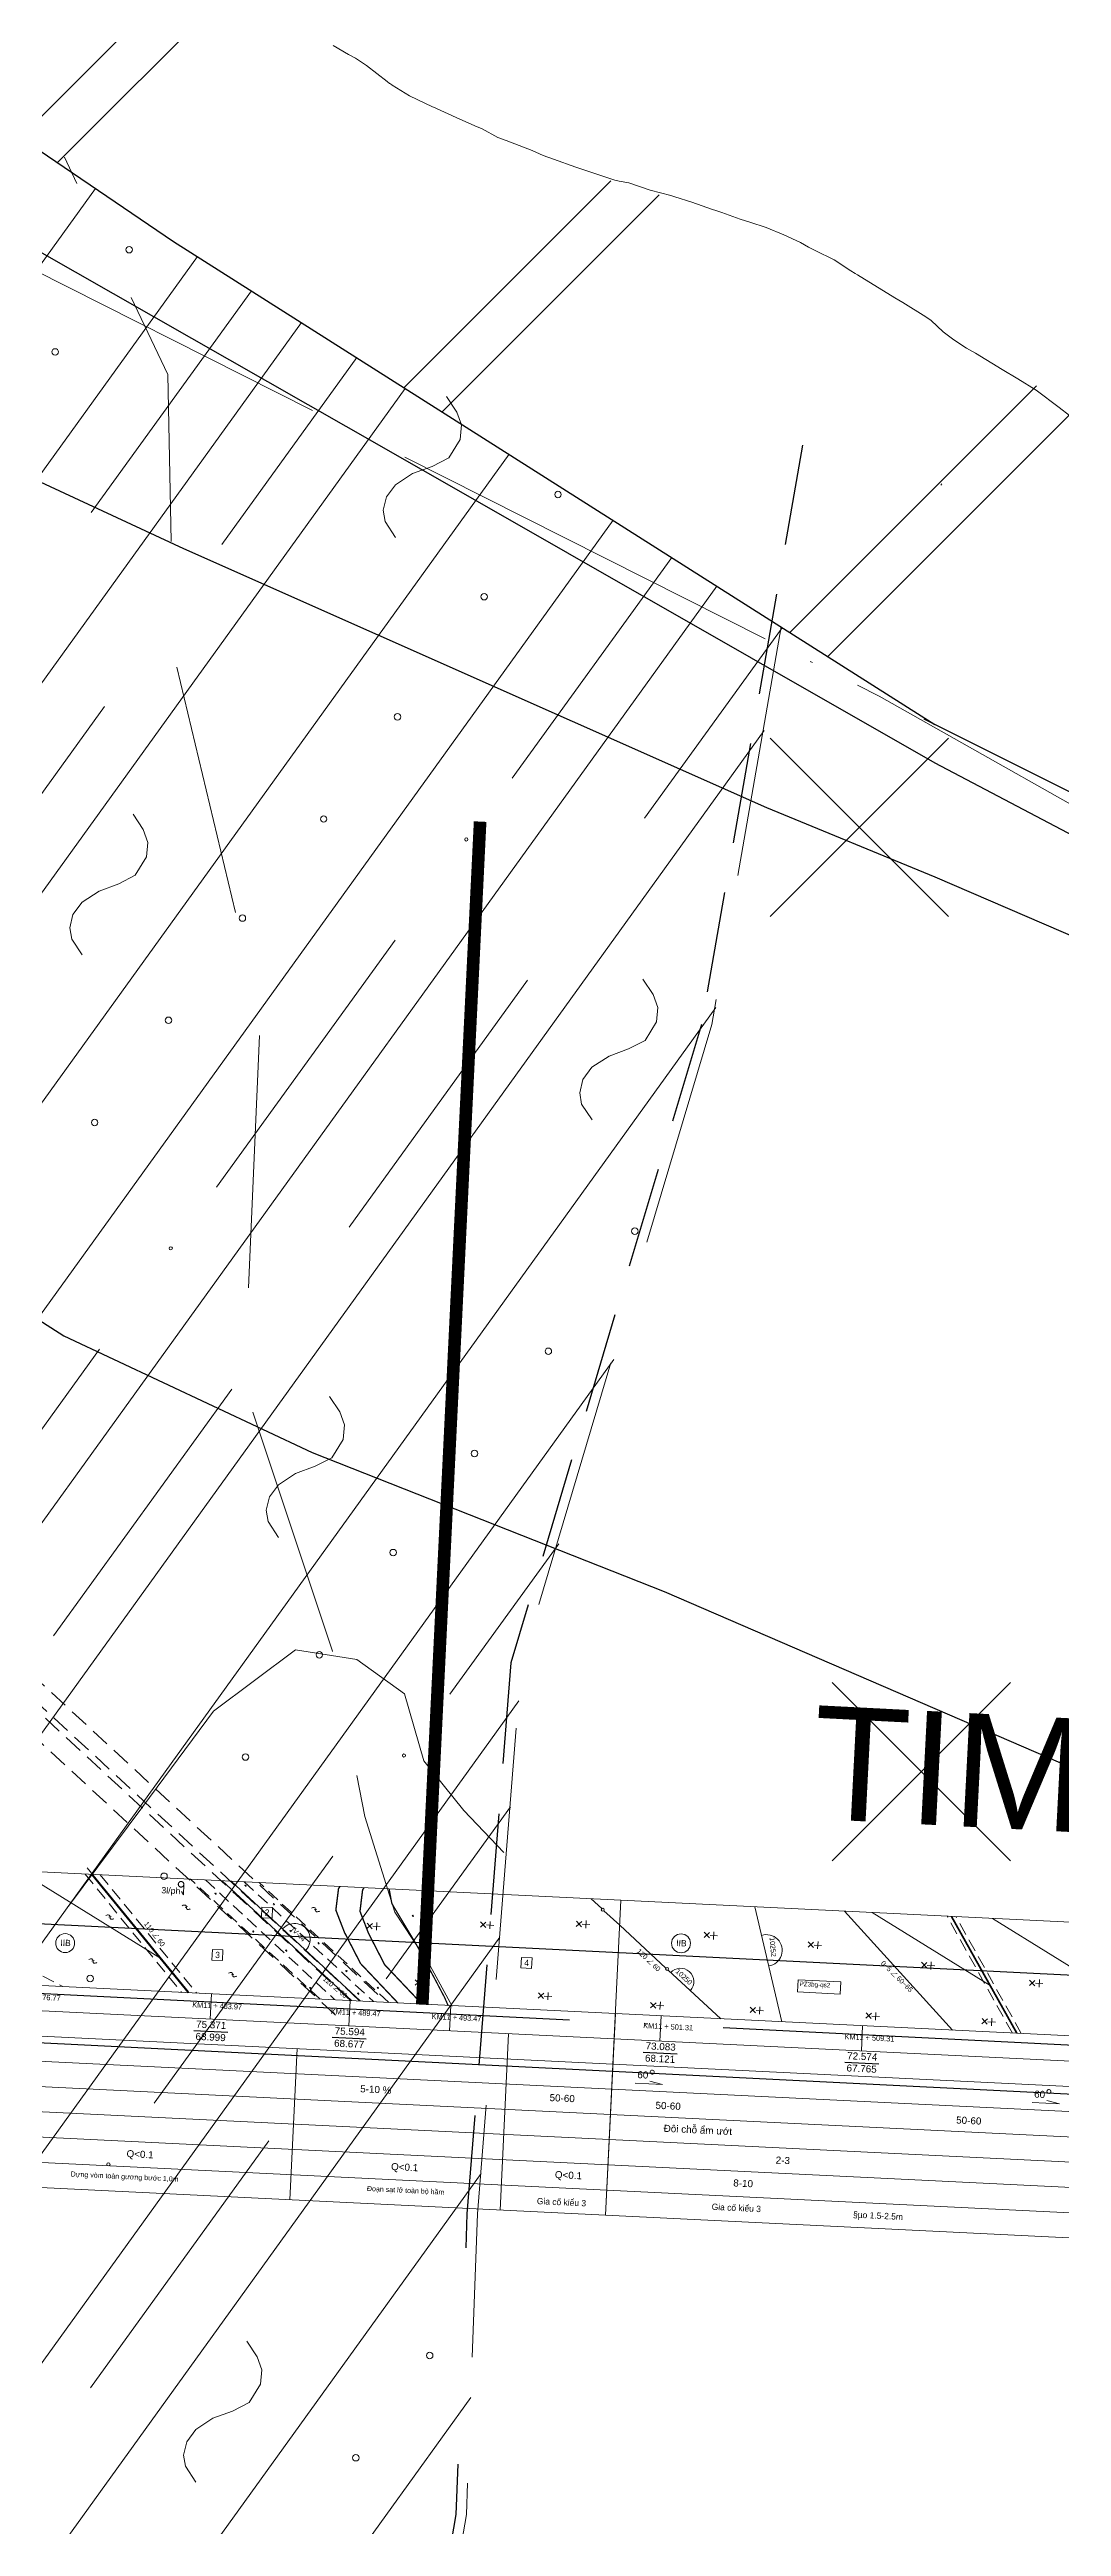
# Model space of a CAD drawing. Header units: inches. Extents: x 444671 to 463716, y 1783086 to 1794968.
# Drawn here: x 458005.4 to 458045.5, y 1789089 to 1789187.2 of the extents above; entities that cross this region are included whole.
import ezdxf
from ezdxf.enums import TextEntityAlignment as Align

# ---------------------------------------------------------------- set-up
doc = ezdxf.new("R2010")
doc.units = ezdxf.units.IN
doc.header["$MEASUREMENT"] = 0
for name, pattern in [('ACAD_ISO04W100', [30, 24, -3, 0, -3]), ('CENTER', [2, 1.25, -0.25, 0.25, -0.25]), ('DASHED', [0.75, 0.5, -0.25]), ('DASHED2', [9.525, 6.35, -3.175]), ('DASHEDX2', [1.5, 1, -0.5]), ('HIDDEN', [0.375, 0.25, -0.125]), ('NG', [1.8, 0.8, -0.1, 0, -0.1, 0.8])]:
    doc.linetypes.add(name, pattern=pattern)
for name, color, linetype, lineweight in [('ah', 7, 'Continuous', 15), ('bac6', 7, 'Continuous', 40), ('bac7', 7, 'Continuous', 20), ('bac8', 251, 'Continuous', 9), ('dg', 1, 'Continuous', 40), ('doi', 33, 'Continuous', 25), ('HOKHOAN', 250, 'DASHED2', 20), ('khenut', 251, 'Continuous', 20), ('khung', 7, 'Continuous', 15), ('KYHIEU', 7, 'Continuous', 15), ('nuocngam', 5, 'Continuous', 20), ('Phuongvi', 7, 'Continuous', 15), ('rgdc', 7, 'Continuous', 25), ('Sohieu', 7, 'Continuous', 15), ('Suco', 4, 'Continuous', 15), ('tdc', 7, 'Continuous', 15), ('Texdoi', 40, 'Continuous', 15), ('thoc', 252, 'Continuous', 13), ('Thoc2', 7, 'Continuous', 9), ('Xuatlonuoc', 4, 'Continuous', 15)]:
    doc.layers.add(name, color=color, linetype=linetype, lineweight=lineweight)
for name, color, linetype in [('Caodoguong', 7, 'Continuous'), ('CONGTRINH', 2, 'Continuous'), ('PEGC', 3, 'Continuous'), ('Tam', 1, 'CENTER')]:
    doc.layers.add(name, color=color, linetype=linetype)
doc.styles.add('.2', font='', dxfattribs={"height": 0.2})
doc.styles.add('25', font='', dxfattribs={"height": 5})
doc.styles.add('Chuin', font='', dxfattribs={"height": 0.2})
doc.styles.add('Geo', font='', dxfattribs={"height": 0.2})
doc.styles.add('s', font='symbol.ttf', dxfattribs={"height": 0.4})
doc.styles.get('.2').set_extended_font_data('.VnArial')
doc.styles.get('25').set_extended_font_data('.VnArial')
doc.styles.get('Chuin').set_extended_font_data('.VnArial')
doc.styles.get('Geo').set_extended_font_data('Geo TimesP')
doc.linetypes.add('_lA1', pattern='A,2,-0.2,["x",Standard,S=0.1,R=0,X=-0.1,Y=-0.05],-0.1', length=2.3)
doc.linetypes.add('_lA2', pattern='A,2,-0.2,["xx",Standard,S=0.1,R=0,X=-0.1,Y=-0.05],-0.18', length=2.38)
doc.linetypes.add('_lB', pattern='A,2,-0.2,["xxx",Standard,S=0.1,R=0,X=-0.1,Y=-0.05],-0.26', length=2.46)
doc.linetypes.add('_llA', pattern='A,2,-0.2,["xxxx",Standard,S=0.1,R=0,X=-0.1,Y=-0.05],-0.34', length=2.54)

# ---------------------------------------------------------------- blocks, each defined once
blk = doc.blocks.new('th')
at = {"layer": 'khenut', "linetype": 'ByBlock', "lineweight": -2, "ltscale": 0.5}
for points in [[(-45.425, 55.139), (-45.395, 55.154), (-45.366, 55.165), (-45.34, 55.169), (-45.315, 55.165), (-45.294, 55.161), (-45.282, 55.152), (-45.272, 55.134), (-45.264, 55.109), (-45.258, 55.072), (-45.255, 55.045), (-45.249, 55.029), (-45.239, 55.016), (-45.221, 55.006), (-45.205, 55.003), (-45.174, 55.006), (-45.148, 55.011), (-45.117, 55.022), (-45.1, 55.028)], [(-45.312, 55.077), (-45.215, 55.112)]]:
    blk.add_lwpolyline(points, dxfattribs=at)
blk = doc.blocks.new('ghep')
at = {"layer": 'ah', "linetype": 'DASHEDX2', "ltscale": 0.5}
for p, q in [((412728.861, 1795215.297), (412732.913, 1795210.797)), ((412729.459, 1795215.297), (412733.511, 1795210.797))]:
    blk.add_line(p, q, dxfattribs=at)
for points in [[(412718.546, 1795215.297), (412728.196, 1795210.797)], [(412765.883, 1795210.797), (412763.087, 1795215.273), (412763.093, 1795215.297)], [(412766.237, 1795210.797), (412763.425, 1795215.297)]]:
    blk.add_lwpolyline(points, dxfattribs=at)
at = {"layer": 'ah', "color": 1, "linetype": 'DASHEDX2', "ltscale": 0.5}
for points in [[(412738.41, 1795210.797), (412733.048, 1795215.297)], [(412733.639, 1795215.297), (412738.984, 1795210.812)], [(412735.177, 1795215.297), (412740.522, 1795210.812)], [(412741.132, 1795210.797), (412735.769, 1795215.297)]]:
    blk.add_lwpolyline(points, dxfattribs=at)
at = {"layer": 'bac6', "ltscale": 0.4}
blk.add_line((412729.131, 1795215.297), (412733.183, 1795210.797), dxfattribs=at)
at = {"layer": 'bac6'}
blk.add_line((412763.248, 1795215.297), (412766.06, 1795210.797), dxfattribs=at)
at = {"layer": 'bac7'}
for p, q in [((412726.251, 1795215.297), (412731.985, 1795212.128)), ((412763.503, 1795210.797), (412759.003, 1795215.297)), ((412760.094, 1795215.297), (412764.912, 1795212.634)), ((412764.869, 1795215.297), (412773.011, 1795210.797))]:
    blk.add_line(p, q, dxfattribs=at)
at = {"layer": 'bac7', "ltscale": 0.4}
for p, q in [((412748.947, 1795215.297), (412749.387, 1795214.928)), ((412749.477, 1795214.852), (412750.13, 1795214.305)), ((412750.13, 1795214.305), (412752.04, 1795212.701)), ((412752.13, 1795212.626), (412754.31, 1795210.797))]:
    blk.add_line(p, q, dxfattribs=at)
at = {"layer": 'bac7'}
for centre in [(412749.429, 1795214.887), (412752.09, 1795212.67)]:
    blk.add_circle(centre, 0.0589, dxfattribs=at)
at = {"layer": 'bac8'}
blk.add_lwpolyline([(412755.443, 1795215.297), (412756.733, 1795210.797)], dxfattribs=at)
at = {"layer": 'Caodoguong', "color": 0, "linetype": 'Continuous', "ltscale": 0.1}
for points in [[(412733.463, 1795209.311), (412734.814, 1795209.311)], [(412738.963, 1795209.311), (412740.314, 1795209.311)], [(412751.302, 1795209.321), (412752.653, 1795209.321)], [(412759.302, 1795209.321), (412760.653, 1795209.321)]]:
    blk.add_lwpolyline(points, dxfattribs=at)
at = {"layer": 'dg', "ltscale": 0.5}
for points in [[(412734.048, 1795214.752), (412734.062, 1795214.788), (412734.08, 1795214.763)], [(412735.221, 1795215.125), (412735.235, 1795215.161), (412735.253, 1795215.136)], [(412736.376, 1795214.45), (412736.39, 1795214.486), (412736.408, 1795214.461)], [(412741.907, 1795214.259), (412741.921, 1795214.295), (412741.94, 1795214.27)], [(412735.612, 1795213.331), (412735.626, 1795213.367), (412735.644, 1795213.341)], [(412736.962, 1795212.638), (412736.976, 1795212.674), (412736.995, 1795212.648)], [(412737.087, 1795213.42), (412737.101, 1795213.456), (412737.119, 1795213.43)], [(412738.224, 1795212.993), (412738.238, 1795213.029), (412738.257, 1795213.004)], [(412739.379, 1795211.945), (412739.393, 1795211.981), (412739.412, 1795211.956)], [(412737.975, 1795211.199), (412737.989, 1795211.235), (412738.008, 1795211.209)], [(412739.895, 1795211.075), (412739.909, 1795211.11), (412739.927, 1795211.085)], [(412740.659, 1795211.341), (412740.673, 1795211.377), (412740.691, 1795211.351)]]:
    blk.add_lwpolyline(points, close=True, dxfattribs=at)
at = {"layer": 'dg', "ltscale": 1.2}
for points in [[(412734.303, 1795215.297), (412739.648, 1795210.812)], [(412734.658, 1795215.297), (412740.003, 1795210.812)]]:
    blk.add_lwpolyline(points, dxfattribs=at)
at = {"layer": 'khung'}
blk.add_line((412750.193, 1795210.797), (412750.13, 1795210.797), dxfattribs=at)
for points in [[(412650.13, 1795215.297), (412750.13, 1795215.297)], [(412750.13, 1795215.297), (412875.94, 1795215.297)], [(412750.13, 1795215.297), (412750.13, 1795202.797)], [(412750.13, 1795215.297), (412750.13, 1795202.797)], [(412650.13, 1795210.797), (412750.13, 1795210.797)], [(412734.099, 1795210.797), (412734.099, 1795209.797)], [(412739.599, 1795210.797), (412739.599, 1795209.797)], [(412743.598, 1795210.797), (412743.598, 1795209.797)], [(412750.13, 1795210.797), (412875.94, 1795210.797)], [(412750.13, 1795210.797), (412750.13, 1795202.797)], [(412751.94, 1795210.797), (412751.94, 1795209.797)], [(412759.94, 1795210.797), (412759.94, 1795209.797)], [(412745.94, 1795202.797), (412745.94, 1795209.797)], [(412737.599, 1795202.797), (412737.599, 1795208.797)], [(412750.13, 1795208.797), (412750.13, 1795208.797)], [(412650.13, 1795205.797), (412750.13, 1795205.797)], [(412750.13, 1795205.797), (412875.94, 1795205.797)], [(412650.13, 1795204.797), (412750.13, 1795204.797)], [(412750.13, 1795204.797), (412875.94, 1795204.797)], [(412650.13, 1795203.797), (412750.13, 1795203.797)], [(412750.13, 1795203.797), (412875.94, 1795203.797)], [(412650.13, 1795202.797), (412750.13, 1795202.797)], [(412750.13, 1795202.797), (412875.94, 1795202.797)]]:
    blk.add_lwpolyline(points, dxfattribs=at)
at = {"layer": 'khung', "linetype": 'Continuous', "ltscale": 0.1}
for points in [[(412650.13, 1795209.797), (412750.13, 1795209.797)], [(412650.13, 1795208.797), (412750.13, 1795208.797)], [(412650.13, 1795207.797), (412750.13, 1795207.797)], [(412750.13, 1795207.797), (412875.94, 1795207.797)], [(412650.13, 1795206.797), (412750.13, 1795206.797)], [(412750.13, 1795206.797), (412875.94, 1795206.797)]]:
    blk.add_lwpolyline(points, dxfattribs=at)
at = {"layer": 'khung', "color": 0, "linetype": 'Continuous', "ltscale": 0.1}
for points in [[(412750.13, 1795209.797), (412875.94, 1795209.797)], [(412750.13, 1795208.797), (412875.94, 1795208.797)], [(412751.05, 1795208.087), (412752.131, 1795208.087), (412751.623, 1795208.196)], [(412766.801, 1795208.087), (412767.881, 1795208.087), (412767.373, 1795208.196)]]:
    blk.add_lwpolyline(points, dxfattribs=at)
for centre in [(412751.696, 1795208.552), (412767.446, 1795208.552)]:
    blk.add_ellipse(centre, major_axis=(-0.0479, -0.0626), ratio=0.99999, start_param=6.486585, end_param=12.747598, dxfattribs=at)
at = {"layer": 'rgdc', "ltscale": 12, "const_width": 0.054}
blk.add_lwpolyline([(412738.978, 1795215.297), (412738.923, 1795215.214), (412738.859, 1795214.355), (412739.241, 1795213.496), (412739.941, 1795212.287), (412741.498, 1795210.797)], dxfattribs=at)
at = {"layer": 'rgdc', "color": 6, "ltscale": 12, "const_width": 0.054}
blk.add_lwpolyline([(412739.935, 1795215.297), (412739.88, 1795215.214), (412739.817, 1795214.355), (412740.199, 1795213.496), (412740.899, 1795212.287), (412742.456, 1795210.797)], dxfattribs=at)
at = {"layer": 'rgdc', "linetype": 'HIDDEN', "const_width": 0.05, "flags": 128}
blk.add_lwpolyline([(412740.935, 1795215.297), (412740.931, 1795215.284), (412741.063, 1795214.725), (412742.115, 1795213.147), (412742.904, 1795211.833), (412743.331, 1795211.11), (412743.496, 1795210.781)], dxfattribs=at)
at = {"layer": 'Sohieu', "color": 1}
blk.add_arc((412737.277, 1795213.124), 0.624, 320.21315, 140.21315, dxfattribs=at)
at = {"layer": 'Sohieu'}
for centre, radius, start, end in [((412755.985, 1795213.595), 0.624, 281.18511, 110.81489), ((412752.641, 1795212.19), 0.53, 321.09396, 141.09396)]:
    blk.add_arc(centre, radius, start, end, dxfattribs=at)
at = {"layer": 'Suco', "color": 0, "const_width": 0.5}
blk.add_lwpolyline([(412742.464, 1795210.779), (412742.464, 1795257.731)], dxfattribs=at)
at = {"layer": 'tdc'}
for points in [[(412735.927, 1795213.91), (412736.347, 1795213.91), (412736.347, 1795214.33), (412735.927, 1795214.33)], [(412746.301, 1795212.422), (412746.721, 1795212.422), (412746.721, 1795212.842), (412746.301, 1795212.842)], [(412734.047, 1795212.137), (412734.467, 1795212.137), (412734.467, 1795212.557), (412734.047, 1795212.557)], [(412757.303, 1795212.009), (412757.303, 1795212.491), (412758.991, 1795212.491), (412758.991, 1795212.009)]]:
    blk.add_lwpolyline(points, close=True, dxfattribs=at)
for centre in [(412752.591, 1795213.708), (412728.205, 1795212.525)]:
    blk.add_circle(centre, 0.375, dxfattribs=at)
at = {"layer": 'Thoc2', "linetype": 'ByBlock', "ltscale": 1.5}
for p, q in [((412740.33, 1795213.688), (412740.118, 1795213.9)), ((412744.826, 1795213.955), (412744.614, 1795214.167)), ((412748.624, 1795214.17), (412748.412, 1795214.382)), ((412753.702, 1795213.978), (412753.49, 1795214.19)), ((412757.84, 1795213.797), (412757.627, 1795214.009)), ((412762.365, 1795213.209), (412762.153, 1795213.422)), ((412766.678, 1795212.714), (412766.466, 1795212.927)), ((412742.353, 1795211.538), (412742.141, 1795211.75)), ((412747.255, 1795211.255), (412747.043, 1795211.467)), ((412751.715, 1795211.097), (412751.503, 1795211.309)), ((412755.669, 1795211.097), (412755.457, 1795211.309)), ((412760.269, 1795211.097), (412760.057, 1795211.309)), ((412764.869, 1795211.097), (412764.657, 1795211.309))]:
    blk.add_line(p, q, dxfattribs=at)
at = {"layer": 'Thoc2', "linetype": 'ByBlock'}
for p, q in [((412740.118, 1795213.688), (412740.33, 1795213.9)), ((412740.352, 1795213.789), (412740.652, 1795213.789)), ((412740.502, 1795213.639), (412740.502, 1795213.939)), ((412744.614, 1795213.955), (412744.826, 1795214.167)), ((412744.847, 1795214.057), (412745.147, 1795214.057)), ((412744.997, 1795213.907), (412744.997, 1795214.207)), ((412748.412, 1795214.17), (412748.624, 1795214.382)), ((412748.645, 1795214.272), (412748.945, 1795214.272)), ((412748.795, 1795214.122), (412748.795, 1795214.422)), ((412753.49, 1795213.978), (412753.702, 1795214.19)), ((412753.724, 1795214.079), (412754.024, 1795214.079)), ((412753.874, 1795213.929), (412753.874, 1795214.229)), ((412757.627, 1795213.797), (412757.84, 1795214.009)), ((412757.861, 1795213.899), (412758.161, 1795213.899)), ((412758.011, 1795213.749), (412758.011, 1795214.049)), ((412762.153, 1795213.209), (412762.365, 1795213.422)), ((412762.386, 1795213.311), (412762.686, 1795213.311)), ((412762.536, 1795213.161), (412762.536, 1795213.461)), ((412766.466, 1795212.714), (412766.678, 1795212.927)), ((412766.7, 1795212.816), (412767, 1795212.816)), ((412766.85, 1795212.666), (412766.85, 1795212.966)), ((412742.141, 1795211.538), (412742.353, 1795211.75)), ((412742.375, 1795211.639), (412742.675, 1795211.639)), ((412742.525, 1795211.489), (412742.525, 1795211.789)), ((412747.043, 1795211.255), (412747.255, 1795211.467)), ((412747.276, 1795211.357), (412747.576, 1795211.357)), ((412747.426, 1795211.207), (412747.426, 1795211.507)), ((412751.503, 1795211.097), (412751.715, 1795211.309)), ((412751.736, 1795211.199), (412752.036, 1795211.199)), ((412751.886, 1795211.049), (412751.886, 1795211.349)), ((412755.457, 1795211.097), (412755.669, 1795211.309)), ((412755.69, 1795211.199), (412755.99, 1795211.199)), ((412755.84, 1795211.049), (412755.84, 1795211.349)), ((412760.057, 1795211.097), (412760.269, 1795211.309)), ((412760.29, 1795211.199), (412760.59, 1795211.199)), ((412760.44, 1795211.049), (412760.44, 1795211.349)), ((412764.657, 1795211.097), (412764.869, 1795211.309)), ((412764.89, 1795211.199), (412765.19, 1795211.199)), ((412765.04, 1795211.049), (412765.04, 1795211.349))]:
    blk.add_line(p, q, dxfattribs=at)
at = {"layer": 'Xuatlonuoc', "linetype": 'ByBlock', "ltscale": 3}
blk.add_lwpolyline([(412732.791, 1795215.09), (412732.791, 1795214.667), (412732.707, 1795214.794)], dxfattribs=at)
blk.add_circle((412732.681, 1795215.076), 0.111, dxfattribs=at)
at = {"layer": 'thoc'}
for p in [(412775.191, 1795158.555), (412778.194, 1795159.094), (412783.315, 1795159.249), (412774.602, 1795156.785), (412780.158, 1795156.515)]:
    blk.add_blockref('th', p, dxfattribs=at)
at = {"layer": 'Caodoguong', "color": 0, "linetype": 'Continuous', "ltscale": 0.1, "style": 'Chuin'}
for s, p in [('75.371', (412734.146, 1795209.434)), ('75.594', (412739.646, 1795209.434)), ('73.083', (412751.985, 1795209.444)), ('72.574', (412759.985, 1795209.444)), ('68.999', (412734.146, 1795208.948)), ('68.677', (412739.646, 1795208.948)), ('68.121', (412751.985, 1795208.959)), ('67.765', (412759.985, 1795208.959)), ('5-10 %%%', (412740.789, 1795207.192)), ('50-60', (412748.186, 1795207.209)), ('50-60', (412752.396, 1795207.11)), ('50-60', (412764.328, 1795207.11)), ('§«i chç Èm \xadít', (412753.62, 1795206.214)), ('2-3', (412757.043, 1795205.174)), ('Q<0.1', (412731.582, 1795204.172)), ('Q<0.1', (412742.081, 1795204.172)), ('Q<0.1', (412748.583, 1795204.172)), ('8-10', (412755.516, 1795204.187))]:
    blk.add_text(s, height=0.28, dxfattribs=at).set_placement(p, align=Align.CENTER)
at = {"layer": 'khung', "color": 0, "linetype": 'Continuous', "ltscale": 0.1, "style": 'Chuin'}
for p in [(412751.116, 1795208.287), (412766.866, 1795208.287)]:
    blk.add_text('60', height=0.28, dxfattribs=at).set_placement(p)
at = {"layer": 'khung', "linetype": 'Continuous', "ltscale": 5, "style": 'Chuin'}
for s, p in [('Dùng vßm toµn g\xad¬ng b\xadíc 1,0m', (412731.012, 1795203.297)), ('§o¹n s¹t lë toµn bé hÇm', (412742.165, 1795203.297))]:
    blk.add_text(s, height=0.2, rotation=359.99916, dxfattribs=at).set_placement(p, align=Align.CENTER)
at = {"layer": 'khung', "ltscale": 5}
for s, p in [('Gia cè kiÓu 3', (412748.359, 1795203.105)), ('Gia cè kiÓu 3', (412755.292, 1795203.217)), ('§µo 1.5-2.5m', (412760.918, 1795203.184))]:
    blk.add_text(s, height=0.25, rotation=0.00084, dxfattribs=at).set_placement(p, align=Align.CENTER)
at = {"layer": 'khung', "char_height": 0.21134, "width": 2.11335, "attachment_point": 7}
for s, insert in [('{\\f.VnArial NarrowH|b0|i0|c0|p34;km11 + 476.77}', (412726.158, 1795210.226)), ('{\\f.VnArial NarrowH|b0|i0|c0|p34;km11 + 483.97}', (412733.358, 1795210.226)), ('{\\f.VnArial NarrowH|b0|i0|c0|p34;km11 + 489.47}', (412738.858, 1795210.226)), ('{\\f.VnArial NarrowH|b0|i0|c0|p34;km11 + 493.47}', (412742.858, 1795210.226)), ('{\\f.VnArial NarrowH|b0|i0|c0|p34;km11 + 501.31}', (412751.256, 1795210.275)), ('{\\f.VnArial NarrowH|b0|i0|c0|p34;km11 + 509.31}', (412759.248, 1795210.225))]:
    blk.add_mtext(s, dxfattribs=dict(at, insert=insert))
at = {"layer": 'Phuongvi', "linetype": 'Continuous', "ltscale": 5, "style": 's'}
for s, rotation, p in [('110 Ð 60', 310.33107, (412731.651, 1795212.992)), ('120 Ð 60', 319.73759, (412751.278, 1795212.905)), ('0-5 Ð 60-65', 318.4383, (412761.137, 1795212.742))]:
    blk.add_text(s, height=0.2, rotation=rotation, dxfattribs=at).set_placement(p, align=Align.CENTER)
at = {"layer": 'Phuongvi', "color": 1, "linetype": 'Continuous', "ltscale": 5, "style": 's'}
blk.add_text('120 Ð 60', height=0.2, rotation=322.70626, dxfattribs=at).set_placement((412738.924, 1795211.222), align=Align.CENTER)
at = {"layer": 'Phuongvi', "color": 1, "ltscale": 1.2, "insert": (412737.741, 1795213.168), "char_height": 0.2, "width": 4.06906, "attachment_point": 3, "rotation": 316.55371}
blk.add_mtext('{\\fArial|b0|i0|c0|p34;IV-44}', dxfattribs=at)
at = {"layer": 'Sohieu', "style": 'Chuin'}
for s, rotation, p in [('10252', 277.18576, (412756.088, 1795214.113)), ('10250', 319.9703, (412752.41, 1795212.559))]:
    blk.add_text(s, height=0.2, rotation=rotation, dxfattribs=at).set_placement(p)
at = {"layer": 'tdc', "style": 'Geo'}
for s, p in [('2', (412736.142, 1795213.998)), ('IIB', (412752.607, 1795213.592)), ('IIB', (412728.222, 1795212.409)), ('4', (412746.516, 1795212.511)), ('3', (412734.262, 1795212.225))]:
    blk.add_text(s, height=0.25, dxfattribs=at).set_placement(p, align=Align.CENTER)
at = {"layer": 'tdc', "insert": (412757.366, 1795212.428), "char_height": 0.18, "width": 1.09571, "attachment_point": 1, "style": 'Geo'}
blk.add_mtext('{\\fGeoTimesNR|b0|i0|c0|p18;PZ3bg-qs2}', dxfattribs=at)
at = {"layer": 'Xuatlonuoc', "linetype": 'ByBlock', "ltscale": 3, "style": '.2'}
blk.add_text('3l/ph', height=0.25, dxfattribs=at).set_placement((412731.911, 1795214.683))
blk = doc.blocks.new('A$C7D350064')
at = {"layer": 'ah', "color": 1, "linetype": 'DASHEDX2', "ltscale": 0.75, "flags": 128}
for points in [[(-201.593, 70.921), (-367.378, 224.241)], [(-200.987, 71.489), (-366.168, 224.25)], [(-200.657, 71.508), (-365.82, 224.253)], [(-199.922, 71.747), (-364.836, 224.26)]]:
    blk.add_lwpolyline(points, dxfattribs=at)
at = {"layer": 'CONGTRINH', "ltscale": 10}
blk.add_line((-117.478, 69.748), (-803.227, 104.036), dxfattribs=at)
at = {"layer": 'CONGTRINH', "color": 0, "linetype": 'ACAD_ISO04W100', "lineweight": 25, "flags": 128}
blk.add_lwpolyline([(-817.547, 101.998), (-117.547, 66.998)], dxfattribs=at)
at = {"layer": 'CONGTRINH', "ltscale": 10}
blk.add_lwpolyline([(-819.497, 100.143), (-117.596, 65.048)], dxfattribs=at)
at = {"layer": 'doi', "linetype": '_lA1', "ltscale": 20, "flags": 128}
for points in [[(-715.014, 248.674), (-714.504, 248.387), (-690.405, 233.689), (-672.651, 224.014), (-654.311, 214.035), (-641.25, 208.415), (-629.717, 203.571), (-617.268, 199.643), (-607.202, 197.964), (-591.833, 194.891), (-575.564, 192.174), (-554.311, 189.373), (-547.825, 188.638), (-526.928, 186.861), (-510.922, 186.639), (-494.693, 188.194), (-481.577, 191.304), (-464.272, 194.118), (-440.91, 200.935), (-415.055, 207.309), (-402.308, 212.768), (-386.441, 220.045), (-375.012, 224.182), (-354.021, 224.344), (-335.843, 217.82), (-304.715, 202.062), (-294.538, 196.143), (-281.061, 188.214), (-278.75, 187.125), (-266.454, 179.898), (-248.17, 168.357), (-227.137, 154.22), (-208.015, 141.229), (-177.834, 122.09)], [(-178.273, 122.31), (-171.065, 118.702), (-157.377, 111.066), (-150.344, 107.342), (-145.355, 105.48), (-134.333, 101.077), (-126.219, 98.074), (-119.968, 96.152), (-117.563, 95.851), (-116.032, 96.085), (-110.923, 96.925), (-102.688, 98.547), (-98.059, 99.088), (-95.715, 99.088), (-89.164, 98.607), (-83.153, 97.766), (-76.997, 95.893), (-69.007, 94.497), (-65.378, 93.991), (-63.563, 93.19), (-60.609, 93.612), (-58.119, 93.527), (-44.01, 91.701), (-36.592, 91.296), (-25.6, 89.41), (-11.745, 85.083), (-1.494, 80.298), (6.696, 76.642), (16.339, 74.822), (27.197, 72.329), (35.087, 72.194), (47.527, 72.729), (52.922, 72.797), (60.272, 72.392), (63.914, 71.853), (66.409, 70.977), (71.939, 69.697)]]:
    blk.add_lwpolyline(points, dxfattribs=at)
at = {"layer": 'doi', "linetype": '_lA2', "ltscale": 20, "flags": 128}
for points in [[(-496.469, 175.466), (-467.008, 185.052), (-431.773, 193.662), (-408.651, 199.245), (-379.134, 206.331), (-364.825, 207.992), (-352.97, 207.441), (-341.115, 206.477), (-325.125, 201.104), (-306.102, 192.977), (-287.63, 182.922), (-275.346, 176.53), (-251.478, 162.832), (-231.797, 151.361), (-199.685, 133.058), (-177.834, 120.568)], [(-177.834, 120.568), (-159.067, 110.678), (-149.306, 106.126), (-134.146, 99.525), (-126.499, 96.517), (-117.795, 93.428), (-112.751, 93.591), (-98.148, 93.575), (-90.013, 92.925), (-81.553, 91.624), (-80.251, 90.974), (-77.241, 89.836), (-68.917, 88.526), (-64.361, 87.957), (-61.469, 86.586), (-59.236, 87.388), (-56.552, 87.388), (-44.187, 85.843), (-38.655, 85.112), (-25.182, 82.98), (-17.861, 81.924), (-12.899, 80.054), (-4.032, 75.502), (7.151, 69.956), (12.276, 68.574), (22.282, 65.81), (27.031, 65.02), (28.916, 65.362), (35.37, 66.903), (39.996, 68.672), (46.335, 70.727), (50.961, 72.096), (51.818, 72.154), (54.274, 71.868), (62.17, 70.413), (64.515, 69.469), (65.486, 68.783), (65.942, 68.333), (66.755, 68.576), (69.423, 68.239), (71.997, 67.757)]]:
    blk.add_lwpolyline(points, dxfattribs=at)
at = {"layer": 'doi', "linetype": '_lB', "ltscale": 20, "flags": 128}
for points in [[(-503.353, 170.433), (-501.774, 171.17), (-490.129, 174.672), (-469.663, 177.521), (-446.295, 180.079), (-421.917, 183.746), (-409.162, 185.836), (-399.32, 186.895), (-382.64, 189.926), (-372.439, 192.13), (-363.617, 192.267), (-353.141, 190.752), (-341.286, 187.997), (-327.738, 183.864), (-306.462, 174.896), (-285.934, 165.229), (-267.311, 157.676), (-252.221, 150.315), (-237.301, 142.862), (-207.625, 129.065), (-184.51, 118.801), (-177.834, 116.041)], [(-177.834, 116.041), (-155.557, 106.435), (-145.289, 102.21), (-133.884, 95.951), (-127.34, 91.625), (-122.105, 88.708), (-118.079, 87.803), (-115.26, 88.004), (-106.2, 90.217), (-101.468, 91.525), (-97.743, 92.128), (-94.623, 91.726), (-84.731, 90.385), (-80.278, 89.397), (-76.886, 88.337), (-72.387, 87.202), (-68.633, 85.781), (-66.121, 84.612), (-64.605, 83.66)]]:
    blk.add_lwpolyline(points, dxfattribs=at)
at = {"layer": 'doi', "linetype": '_llA', "ltscale": 20, "flags": 128}
for points in [[(-490.933, 123.063), (-474.192, 132.734), (-435.119, 142.791), (-397.163, 151.741), (-358.943, 157.533), (-352.506, 158.241), (-344.699, 158.834), (-334.991, 158.452), (-319.744, 155.859), (-297.685, 148.405), (-268.813, 133.821), (-241.239, 116.32), (-212.368, 97.846), (-202.519, 93.228), (-188.57, 87.719), (-177.834, 83.076)], [(-177.834, 83.076), (-153.116, 72.386), (-127.202, 61.924), (-97.829, 57.313), (-83.015, 52.044), (-70.811, 46.873), (-60.637, 42.559), (-50.855, 39.168)]]:
    blk.add_lwpolyline(points, dxfattribs=at)
at = {"layer": 'HOKHOAN', "color": 2}
blk.add_lwpolyline([(-280.358, -16.496), (-209.242, 79.193), (-206.439, 82.978), (-203.183, 85.401), (-200.755, 85.023), (-198.862, 83.66), (-198.104, 81.01), (-196.513, 79.041), (-194.921, 77.373)], dxfattribs=at)
at = {"layer": 'HOKHOAN'}
blk.add_lwpolyline([(-207.425, 71.845), (-217.586, 84.291)], dxfattribs=at)
at = {"layer": 'KYHIEU', "linetype": 'DASHED', "lineweight": 13, "ltscale": 20, "flags": 128}
for points in [[(-196.977, 71.283), (-197.846, 72.874), (-199.252, 75.002), (-200.431, 78.804), (-201.716, 85.351), (-205.223, 95.841), (-204.575, 110.505), (-208.029, 124.953), (-208.245, 135.952), (-212.347, 144.578)], [(-183.928, 125.955), (-186.68, 110.189), (-194.23, 84.884), (-195.975, 63.045), (-196.408, 51.128), (-200.62, 26.994), (-208.17, 1.69), (-208.316, -0.14)]]:
    blk.add_lwpolyline(points, dxfattribs=at)
at = {"layer": 'nuocngam', "linetype": 'NG', "ltscale": 20, "flags": 128}
blk.add_lwpolyline([(-917.834, 322.331), (-907.029, 319.782), (-860.332, 307.81), (-844.822, 301.177), (-827.716, 290.332), (-810.232, 279.85), (-774.023, 260.746), (-736.643, 243.521), (-703.208, 228.579), (-665.932, 212.333), (-638.882, 199.637), (-618.738, 192.166), (-602.681, 189.324), (-579.263, 185.883), (-550.335, 183.13), (-516.269, 178.751), (-488.259, 178.98), (-456.15, 183.972), (-429.649, 189.14), (-394.423, 194.307), (-364.572, 195.915), (-337.425, 193.655), (-302.112, 186.153), (-280.822, 178.11), (-226.851, 146.804), (-180.051, 123.21), (-172.467, 118.93), (-150.442, 106.98), (-132.045, 100.878), (-113.934, 95.649), (-95.773, 92.989), (-75.055, 90.159), (-53.762, 86.091), (-32.678, 81.667), (-13.734, 76.661), (7.955, 70.676), (25.732, 68.674), (46.514, 67.423), (63.54, 66.422), (71.994, 65.884)], dxfattribs=at)
at = {"layer": 'PEGC', "lineweight": 13}
blk.add_lwpolyline([(-201.693, 149), (-201.086, 148.648), (-200.811, 148.5), (-200.369, 148.21), (-199.546, 147.575), (-199.454, 147.5), (-199.422, 147.478), (-199.348, 147.427), (-198.667, 147), (-197.749, 146.564), (-197.648, 146.524), (-197.597, 146.5), (-196.822, 146.148), (-196.078, 145.818), (-195.791, 145.693), (-195.162, 145.348), (-194.831, 145.228), (-193.799, 144.836), (-193.361, 144.637), (-192.956, 144.494), (-192.072, 144.182), (-190.529, 143.662), (-190.356, 143.628), (-189.966, 143.561), (-189.121, 143.27), (-188.3, 143.051), (-188.142, 143), (-187.468, 142.795), (-186.656, 142.5), (-186.526, 142.459), (-186.281, 142.38), (-185.551, 142.121), (-185.173, 142), (-184.528, 141.779), (-183.831, 141.5), (-183.167, 141.187), (-182.845, 141), (-182.58, 140.872), (-181.829, 140.5), (-181.167, 140.065), (-181.002, 139.959), (-180.911, 139.906), (-179.429, 139), (-179.273, 138.905), (-179.106, 138.809), (-178.192, 138.243), (-177.988, 138.104), (-177.515, 137.648), (-177.408, 137.574), (-177.085, 137.338), (-176.586, 137), (-176.228, 136.808), (-175.174, 136.158), (-174.547, 135.792), (-173.825, 135.342), (-172.906, 134.648), (-172.089, 134.019)], dxfattribs=at)
at = {"layer": 'thoc'}
for p, q in [((-206.53, 152.916), (-214.09, 145.356)), ((-205.213, 151.768), (-212.622, 144.359)), ((-190.68, 143.641), (-198.883, 135.438)), ((-188.771, 143.084), (-197.374, 134.481)), ((-173.815, 135.506), (-183.584, 125.737)), ((-172.344, 134.512), (-182.076, 124.78))]:
    blk.add_line(p, q, dxfattribs=at)
for points in [[(-310.561, 5.357), (-211.119, 143.338)], [(-305.036, 4.697), (-207.07, 140.63)], [(-204.93, 139.273), (-211.279, 130.49)], [(-299.512, 4.036), (-202.952, 138.019)], [(-200.757, 136.627), (-206.109, 129.222)], [(-293.988, 3.376), (-198.834, 135.407)], [(-199.215, 129.502), (-199.631, 130.129), (-199.707, 130.576), (-199.582, 131.105), (-199.22, 131.59), (-198.542, 132.032), (-197.767, 132.318), (-197.11, 132.655), (-196.659, 133.383), (-196.607, 133.957), (-196.792, 134.472), (-197.199, 135.084)], [(-288.464, 2.716), (-194.716, 132.796)], [(-177.602, 131.568), (-177.561, 131.624)], [(-282.94, 2.055), (-190.598, 130.185)], [(-188.27, 128.708), (-194.595, 119.957)], [(-277.416, 1.395), (-186.48, 127.573)], [(-183.896, 125.914), (-189.346, 118.374)], [(-210.751, 122.8), (-217.825, 113.013)], [(-271.892, 0.735), (-184.606, 121.849)], [(-177.301, 121.54), (-184.372, 114.469)], [(-177.301, 114.469), (-184.372, 121.54)], [(-211.643, 112.954), (-212.058, 113.58), (-212.134, 114.027), (-212.009, 114.557), (-211.648, 115.041), (-210.97, 115.484), (-210.194, 115.769), (-209.537, 116.106), (-209.087, 116.834), (-209.034, 117.409), (-209.219, 117.923), (-209.626, 118.536)], [(-199.237, 113.534), (-206.311, 103.748)], [(-193.989, 111.951), (-201.062, 102.164)], [(-191.427, 106.412), (-191.843, 107.038), (-191.919, 107.486), (-191.793, 108.015), (-191.432, 108.499), (-190.754, 108.942), (-189.979, 109.227), (-189.322, 109.564), (-188.871, 110.292), (-188.819, 110.867), (-189.003, 111.381), (-189.411, 111.994)], [(-266.368, 0.074), (-186.523, 110.863)], [(-210.953, 97.325), (-218.027, 87.538)], [(-260.682, -0.362), (-190.572, 96.919)], [(-205.704, 95.742), (-212.778, 85.955)], [(-203.854, 89.863), (-204.27, 90.49), (-204.346, 90.937), (-204.22, 91.466), (-203.859, 91.951), (-203.181, 92.393), (-202.406, 92.679), (-201.749, 93.015), (-201.298, 93.744), (-201.246, 94.318), (-201.43, 94.833), (-201.838, 95.445)], [(-192.752, 89.612), (-197.066, 83.644)], [(-174.842, 77.042), (-181.913, 84.113)], [(-174.842, 84.113), (-181.913, 77.042)], [(-254.682, -0.362), (-194.332, 83.377)], [(-194.668, 79.175), (-199.595, 72.358)], [(-201.708, 77.222), (-208.782, 67.435)], [(-248.682, -0.362), (-195.081, 74.013)], [(-204.237, 65.935), (-211.311, 56.149)], [(-242.682, -0.362), (-195.829, 64.649)], [(-207.132, 52.413), (-207.548, 53.04), (-207.624, 53.487), (-207.499, 54.016), (-207.137, 54.501), (-206.459, 54.943), (-205.684, 55.229), (-205.027, 55.566), (-204.576, 56.294), (-204.524, 56.868), (-204.709, 57.383), (-205.116, 57.995)], [(-236.682, -0.362), (-196.232, 55.765)]]:
    blk.add_lwpolyline(points, dxfattribs=at)
for centre, radius in [((-209.781, 140.905), 0.128), ((-212.71, 136.853), 0.128), ((-192.779, 131.202), 0.128), ((-195.708, 127.15), 0.128), ((-199.139, 122.39), 0.128), ((-202.068, 118.338), 0.128), ((-196.414, 117.53), 0.0638), ((-205.289, 114.411), 0.128), ((-208.218, 110.359), 0.128), ((-211.147, 106.306), 0.128), ((-189.731, 101.999), 0.128), ((-208.13, 101.321), 0.0638), ((-193.161, 97.239), 0.128), ((-196.09, 93.186), 0.128), ((-199.311, 89.26), 0.128), ((-202.24, 85.207), 0.128), ((-205.169, 81.155), 0.128), ((-198.885, 81.217), 0.0638), ((-208.395, 76.43), 0.128), ((-211.324, 72.377), 0.128), ((-210.601, 65.008), 0.0638), ((-197.865, 57.43), 0.128), ((-200.794, 53.378), 0.128)]:
    blk.add_circle(centre, radius, dxfattribs=at)
at = {"layer": 'HOKHOAN', "rotation": 357.2000000000316}
blk.add_blockref('ghep', (-500143.499, -1772833.83), dxfattribs=at)
at = {"insert": (-182.562, 83.21), "char_height": 4.5, "width": 80, "attachment_point": 1, "rotation": 357.05117, "style": '25'}
blk.add_mtext('{\\f.VnArialH|b0|i0|c0|p34;Tim §¦êng èng}', dxfattribs=at)
blk = doc.blocks.new('Ranh gioi DC va dut gay TKKT')
at = {"layer": 'doi', "color": 250, "linetype": 'DASHED', "ltscale": 8}
for points in [[(-191.192, 66.156), (-195.201, 43.189), (-202.751, 17.884), (-204.496, -3.955), (-204.545, -5.304)], [(-204.857, -13.875), (-204.93, -15.872), (-209.142, -40.006), (-216.692, -65.31), (-216.838, -67.14)]]:
    blk.add_lwpolyline(points, dxfattribs=at)

msp = doc.modelspace()

# ---------------------------------------------------------------- block references
at = {"layer": 'Tam'}
msp.add_blockref('A$C7D350064', (458218.363, 1789038.3548), dxfattribs=at)
at = {"layer": 'Texdoi'}
msp.add_blockref('Ranh gioi DC va dut gay TKKT', (458226.4703, 1789105.3548), dxfattribs=at)

doc.saveas('drawing.dxf')
